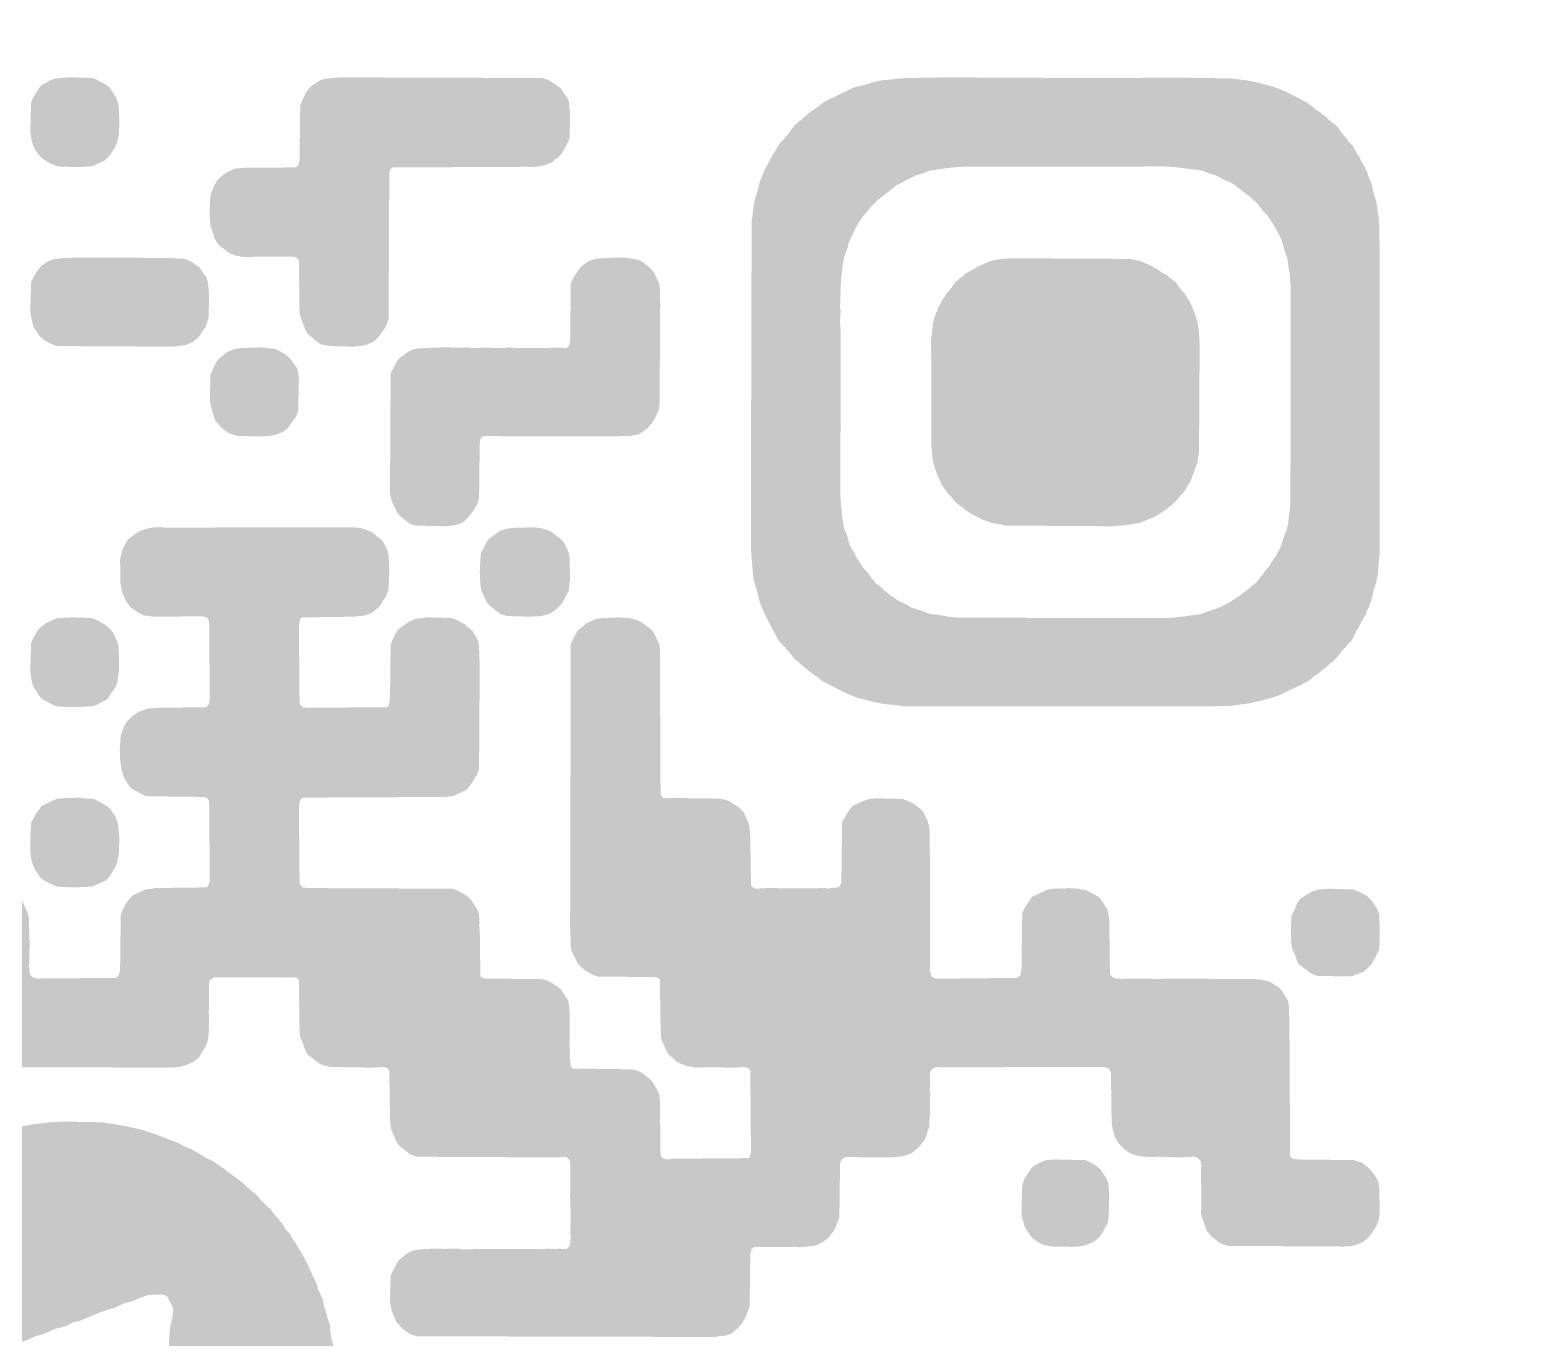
# Model space of a CAD drawing. Header units: inches. Extents: x -26.6 to 26.5, y -26.3 to 21.9.
# Drawn here: x -0.2 to 5.08, y 9.98 to 14.59 of the extents above; entities that cross this region are included whole.
import ezdxf

# ---------------------------------------------------------------- set-up
doc = ezdxf.new("R2010")
doc.units = ezdxf.units.IN
for name, color, linetype in [('Bottom 3D Body', 56, 'Continuous'), ('Bottom Component Outline', 76, 'Continuous'), ('Bottom Overlay', 54, 'Continuous'), ('Top Solder', 216, 'Continuous')]:
    doc.layers.add(name, color=color, linetype=linetype)

# ---------------------------------------------------------------- blocks, each defined once
blk = doc.blocks.new('L_KLS5_CR2032_03_B_16')
at = {"layer": 'Bottom 3D Body'}
blk.add_lwpolyline([(-10.9119, 3.3001, 0.1, 0.1, -6.761271), (-10.912, -3.2998, 0.1, 0.1, 0)], format="xyseb", dxfattribs=at)
at = {"layer": 'Bottom Component Outline'}
blk.add_lwpolyline([(-10.9119, 3.3001, 0.1, 0.1, -6.761271), (-10.912, -3.2998, 0.1, 0.1, 0)], format="xyseb", dxfattribs=at)
at = {"layer": 'Bottom Overlay'}
blk.add_lwpolyline([(-10.9119, 3.3001, 0.2, 0.2, -6.761271), (-10.912, -3.2998, 0.2, 0.2, 0)], format="xyseb", dxfattribs=at)

msp = doc.modelspace()

# ---------------------------------------------------------------- hatches: boundary and pattern name
at = {"layer": 'Top Solder'}
for points in [[(-0.1592, 14.3965), (-0.1331, 14.4107), (-0.1164, 14.4178), (-0.0927, 14.4202), (-0.0618, 14.4226), (0.019, 14.4202), (0.0261, 14.4178), (0.0665, 14.3965), (0.0796, 14.3858), (0.082, 14.381), (0.0939, 14.3644), (0.0962, 14.3596), (0.1034, 14.3477), (0.1081, 14.3311), (0.1105, 14.3216), (0.1129, 14.2622), (0.1105, 14.217), (0.1081, 14.2099), (0.1046, 14.1945), (0.0974, 14.1755), (0.0784, 14.1469), (0.0618, 14.1303), (0.0214, 14.1113), (0.0047, 14.1089), (-0.0333, 14.1065), (-0.1022, 14.1089), (-0.1093, 14.1113), (-0.1248, 14.1172), (-0.145, 14.1279), (-0.1616, 14.1398), (-0.1723, 14.1505), (-0.1747, 14.1553), (-0.1865, 14.1719), (-0.1913, 14.1838), (-0.1961, 14.2004), (-0.2008, 14.2289), (-0.1984, 14.3335), (-0.1961, 14.3406), (-0.1818, 14.3668), (-0.1723, 14.381), (-0.1699, 14.3858), (-0.1604, 14.3953)], [(0.6583, 14.1042), (0.7367, 14.1065), (0.7426, 14.1125), (0.7474, 14.1315), (0.7497, 14.324), (0.7545, 14.3359), (0.7664, 14.362), (0.7759, 14.3786), (0.7913, 14.3941), (0.7961, 14.3965), (0.8187, 14.4119), (0.8389, 14.4178), (0.8626, 14.4202), (0.8935, 14.4226), (1.6017, 14.4202), (1.6088, 14.4178), (1.6183, 14.4155), (1.6444, 14.4012), (1.6658, 14.3846), (1.6718, 14.3786), (1.6741, 14.3739), (1.6837, 14.3596), (1.686, 14.3549), (1.6908, 14.3501), (1.6955, 14.3382), (1.6979, 14.3145), (1.7003, 14.2836), (1.6979, 14.2075), (1.6932, 14.1957), (1.6908, 14.1909), (1.6718, 14.1553), (1.654, 14.1374), (1.6492, 14.1351), (1.6397, 14.1256), (1.6349, 14.1232), (1.6183, 14.116), (1.6017, 14.1113), (1.585, 14.1089), (1.5613, 14.1065), (1.5435, 14.1077), (1.0753, 14.1054), (1.067, 14.0994), (1.0634, 14.0887), (1.061, 13.5707), (1.0587, 13.5635), (1.0515, 13.5469), (1.0492, 13.5422), (1.029, 13.5125), (1.01, 13.4934), (1.0052, 13.4911), (0.9838, 13.4816), (0.9684, 13.478), (0.9363, 13.4744), (0.8507, 13.4768), (0.8436, 13.4792), (0.8246, 13.4816), (0.802, 13.497), (0.7913, 13.5077), (0.7866, 13.5101), (0.7735, 13.5231), (0.7711, 13.5279), (0.7616, 13.5493), (0.7533, 13.5719), (0.7474, 13.5873), (0.745, 13.7798), (0.7367, 13.7881), (0.7272, 13.7905), (0.7212, 13.7917), (0.5466, 13.7905), (0.5394, 13.7929), (0.5204, 13.7952), (0.5085, 13.8), (0.4919, 13.8095), (0.4788, 13.8202), (0.4705, 13.8261), (0.4574, 13.8392), (0.4551, 13.844), (0.4479, 13.8558), (0.4337, 13.901), (0.4313, 13.9319), (0.4301, 13.9497), (0.4325, 13.9949), (0.4349, 14.0091), (0.4373, 14.0186), (0.4456, 14.0388), (0.4574, 14.0602), (0.4705, 14.0733), (0.4753, 14.0756), (0.48, 14.0804), (0.4848, 14.0828), (0.4895, 14.0875), (0.4943, 14.0899), (0.5157, 14.0994), (0.5252, 14.1018), (0.5561, 14.1042), (0.6559, 14.1042)], [(0.3517, 13.4816), (0.3232, 13.4768), (0.2923, 13.4744), (-0.1069, 13.4768), (-0.1141, 13.4792), (-0.1295, 13.4851), (-0.1497, 13.4958), (-0.1628, 13.5065), (-0.1699, 13.5136), (-0.177, 13.5255), (-0.1889, 13.5422), (-0.1937, 13.5588), (-0.1961, 13.5683), (-0.2008, 13.5968), (-0.1984, 13.699), (-0.1961, 13.7061), (-0.1794, 13.737), (-0.1628, 13.7584), (-0.1592, 13.762), (-0.1545, 13.7643), (-0.1402, 13.7738), (-0.1236, 13.781), (-0.0951, 13.7857), (-0.0428, 13.7881), (0.2959, 13.7869), (0.297, 13.7881), (0.3042, 13.7857), (0.3446, 13.7834), (0.3565, 13.7786), (0.3778, 13.7667), (0.3826, 13.762), (0.3873, 13.7596), (0.3957, 13.7537), (0.398, 13.7489), (0.4194, 13.718), (0.4242, 13.7014), (0.4266, 13.6847), (0.4289, 13.6467), (0.4266, 13.5754), (0.4242, 13.5683), (0.4218, 13.5588), (0.4159, 13.5433), (0.398, 13.5184), (0.3909, 13.5065), (0.3873, 13.5029), (0.3826, 13.5006), (0.3755, 13.4934), (0.3529, 13.4827)], [(1.5613, 13.4697), (1.6694, 13.4709), (1.6872, 13.4697), (1.6979, 13.4804), (1.7003, 13.497), (1.7027, 13.6966), (1.705, 13.7037), (1.7193, 13.7299), (1.7312, 13.7465), (1.7336, 13.7513), (1.7478, 13.7632), (1.7561, 13.7691), (1.7704, 13.7786), (1.7858, 13.7822), (1.7977, 13.7845), (1.8286, 13.7869), (1.8963, 13.7881), (1.9035, 13.7857), (1.9308, 13.7822), (1.9403, 13.7798), (1.9522, 13.775), (1.9557, 13.7715), (1.9605, 13.7691), (1.9653, 13.7643), (1.97, 13.762), (1.9795, 13.7525), (1.9843, 13.7501), (1.9878, 13.7465), (1.9902, 13.7418), (1.995, 13.737), (2.014, 13.6966), (2.0163, 13.6729), (2.0175, 13.6289), (2.0152, 13.2701), (2.0116, 13.2475), (1.9902, 13.2071), (1.9783, 13.1952), (1.9759, 13.1905), (1.97, 13.1845), (1.9653, 13.1821), (1.9605, 13.1774), (1.9557, 13.175), (1.9415, 13.1655), (1.9249, 13.1631), (1.9154, 13.1607), (1.8488, 13.1584), (1.3985, 13.1596), (1.3902, 13.156), (1.3842, 13.1501), (1.3819, 13.1334), (1.3795, 12.9409), (1.3771, 12.9338), (1.3735, 12.9207), (1.3628, 12.9029), (1.3605, 12.8982), (1.3438, 12.8768), (1.3236, 12.8566), (1.307, 12.8494), (1.288, 12.8447), (1.2571, 12.8423), (1.1549, 12.8447), (1.1478, 12.8471), (1.1383, 12.8494), (1.1086, 12.872), (1.0919, 12.8887), (1.0896, 12.8934), (1.0729, 12.9291), (1.0682, 12.9457), (1.0658, 12.9623), (1.0682, 13.3806), (1.0919, 13.4257), (1.105, 13.4388), (1.1098, 13.4412), (1.1228, 13.4519), (1.1407, 13.4625), (1.1573, 13.4673), (1.1811, 13.4697), (1.2547, 13.4721), (1.3177, 13.4709), (1.3403, 13.4721), (1.3474, 13.4697), (1.4009, 13.4709), (1.4733, 13.4697), (1.4805, 13.4721), (1.5185, 13.4697), (1.5589, 13.4697)], [(3.0275, 13.6645), (3.0382, 13.6752), (3.0406, 13.68), (3.0453, 13.6847), (3.0477, 13.6895), (3.0524, 13.6942), (3.0548, 13.699), (3.0631, 13.7073), (3.0679, 13.7097), (3.075, 13.7168), (3.0798, 13.7192), (3.0917, 13.7311), (3.1225, 13.7477), (3.1368, 13.7572), (3.1522, 13.7632), (3.182, 13.7762), (3.1915, 13.7786), (3.22, 13.7834), (3.2509, 13.7857), (3.6762, 13.7834), (3.6834, 13.781), (3.7036, 13.7774), (3.7226, 13.7703), (3.7499, 13.7572), (3.7713, 13.7453), (3.776, 13.7406), (3.8022, 13.7263), (3.8093, 13.7192), (3.8141, 13.7168), (3.8236, 13.7073), (3.8283, 13.7049), (3.8366, 13.6966), (3.839, 13.6919), (3.8438, 13.6871), (3.8462, 13.6824), (3.8509, 13.6776), (3.8533, 13.6729), (3.8652, 13.661), (3.877, 13.6396), (3.8818, 13.6348), (3.8913, 13.6134), (3.9008, 13.5897), (3.9103, 13.5588), (3.9151, 13.5255), (3.9174, 13.4804), (3.9151, 13.1001), (3.9127, 13.093), (3.9103, 13.0693), (3.9079, 13.0621), (3.902, 13.0467), (3.8925, 13.0205), (3.8854, 13.0015), (3.8711, 12.9778), (3.8592, 12.9588), (3.8438, 12.9433), (3.8414, 12.9386), (3.8188, 12.916), (3.8141, 12.9136), (3.801, 12.9029), (3.7974, 12.8993), (3.7927, 12.897), (3.7784, 12.8875), (3.7737, 12.8851), (3.7594, 12.8756), (3.7475, 12.8708), (3.7321, 12.8649), (3.7071, 12.8542), (3.6905, 12.8518), (3.681, 12.8494), (3.6406, 12.8447), (3.6097, 12.8423), (3.2319, 12.8447), (3.2247, 12.8471), (3.2045, 12.8506), (3.1903, 12.853), (3.1808, 12.8554), (3.1618, 12.8625), (3.1463, 12.8685), (3.1107, 12.8875), (3.0881, 12.9029), (3.0798, 12.9112), (3.075, 12.9136), (3.0548, 12.9291), (3.0524, 12.9338), (3.0453, 12.9409), (3.0429, 12.9457), (3.0263, 12.9623), (3.0239, 12.9671), (3.0085, 12.9896), (2.9895, 13.0324), (2.9812, 13.0598), (2.9788, 13.0693), (2.9764, 13.0859), (2.9728, 13.1227), (2.9716, 13.5065), (2.974, 13.5136), (2.9776, 13.5528), (2.98, 13.5647), (2.9823, 13.5742), (2.9918, 13.6004), (2.9978, 13.6134), (3.0144, 13.6443), (3.0263, 13.661), (3.0263, 13.6634)], [(0.4705, 13.1916), (0.4646, 13.1976), (0.4622, 13.2023), (0.4503, 13.2142), (0.4384, 13.2522), (0.4337, 13.2712), (0.4313, 13.2879), (0.4337, 13.3758), (0.4408, 13.3924), (0.4456, 13.4043), (0.4574, 13.4257), (0.4729, 13.4412), (0.4776, 13.4435), (0.4824, 13.4483), (0.4872, 13.4507), (0.4919, 13.4554), (0.5085, 13.4625), (0.5252, 13.4673), (0.5418, 13.4697), (0.6179, 13.4721), (0.6202, 13.4697), (0.6226, 13.4721), (0.6297, 13.4697), (0.6583, 13.4673), (0.6701, 13.4625), (0.6963, 13.4483), (0.701, 13.4435), (0.7058, 13.4412), (0.7189, 13.4281), (0.7212, 13.4233), (0.7379, 13.3996), (0.7426, 13.3829), (0.745, 13.3592), (0.7426, 13.2499), (0.7402, 13.2427), (0.7343, 13.2273), (0.7307, 13.2237), (0.7284, 13.219), (0.7236, 13.2142), (0.7212, 13.2095), (0.7058, 13.1869), (0.701, 13.1845), (0.6939, 13.1774), (0.6891, 13.175), (0.6678, 13.1655), (0.6583, 13.1631), (0.6416, 13.1607), (0.6036, 13.1584), (0.5276, 13.1607), (0.5204, 13.1631), (0.5074, 13.1667), (0.4955, 13.1714), (0.4919, 13.175), (0.4872, 13.1774), (0.4824, 13.1821), (0.4776, 13.1845), (0.4717, 13.1905)], [(3.0608, 11.2501), (3.2746, 11.2525), (3.2853, 11.2608), (3.2877, 11.2703), (3.2901, 11.287), (3.2925, 11.4795), (3.2972, 11.4913), (3.3067, 11.508), (3.3269, 11.5377), (3.3768, 11.5615), (3.3863, 11.5638), (3.403, 11.5662), (3.435, 11.5674), (3.4457, 11.5662), (3.4529, 11.5686), (3.4909, 11.5662), (3.5004, 11.5638), (3.517, 11.5615), (3.5574, 11.5401), (3.5681, 11.5317), (3.5705, 11.527), (3.58, 11.5127), (3.5824, 11.508), (3.5871, 11.5032), (3.5943, 11.4866), (3.599, 11.4581), (3.6014, 11.2656), (3.6097, 11.2549), (3.6216, 11.2501), (3.6394, 11.249), (3.7475, 11.2501), (3.7547, 11.2478), (3.8069, 11.2501), (4.1301, 11.2478), (4.1373, 11.2454), (4.1551, 11.2418), (4.167, 11.2371), (4.1931, 11.2204), (4.2014, 11.2145), (4.2204, 11.186), (4.2287, 11.1705), (4.2311, 11.161), (4.2335, 11.0945), (4.2359, 10.6264), (4.2418, 10.618), (4.2584, 10.6133), (4.4604, 10.6109), (4.4676, 10.6085), (4.4806, 10.605), (4.4925, 10.6002), (4.5008, 10.5919), (4.5056, 10.5895), (4.5258, 10.5693), (4.5282, 10.5646), (4.54, 10.5479), (4.5472, 10.5313), (4.5496, 10.5147), (4.5519, 10.4267), (4.5484, 10.4018), (4.5412, 10.3828), (4.5377, 10.3745), (4.5222, 10.3519), (4.5187, 10.3483), (4.5163, 10.3436), (4.5032, 10.3305), (4.4985, 10.3281), (4.4937, 10.3234), (4.489, 10.321), (4.4723, 10.3139), (4.4557, 10.3091), (4.4248, 10.3067), (4.0161, 10.3091), (4.0089, 10.3115), (3.9994, 10.3139), (3.9828, 10.3234), (3.9697, 10.3341), (3.9614, 10.34), (3.9531, 10.3483), (3.9507, 10.3531), (3.9412, 10.3626), (3.9341, 10.3863), (3.9281, 10.4018), (3.9246, 10.4149), (3.9222, 10.4244), (3.9234, 10.4517), (3.9222, 10.5836), (3.9246, 10.5907), (3.9198, 10.6097), (3.9115, 10.618), (3.8996, 10.6228), (3.8473, 10.6204), (3.7737, 10.6228), (3.7535, 10.6216), (3.7107, 10.624), (3.6964, 10.6264), (3.6703, 10.6359), (3.6667, 10.6394), (3.662, 10.6418), (3.6572, 10.6465), (3.6525, 10.6489), (3.6323, 10.6691), (3.6299, 10.6739), (3.6251, 10.6786), (3.618, 10.6953), (3.6133, 10.7119), (3.6097, 10.7273), (3.6073, 10.7464), (3.6049, 10.9151), (3.6026, 10.9246), (3.5966, 10.9329), (3.5836, 10.9388), (3.012, 10.9377), (2.9871, 10.9388), (2.9716, 10.9281), (2.9669, 10.9163), (2.9681, 10.8913), (2.9669, 10.8545), (2.9693, 10.8474), (2.9669, 10.8236), (2.9681, 10.7915), (2.9669, 10.7856), (2.9693, 10.7784), (2.9669, 10.7689), (2.9645, 10.7262), (2.9598, 10.7143), (2.9562, 10.7012), (2.9491, 10.6822), (2.9455, 10.6786), (2.9431, 10.6739), (2.936, 10.6668), (2.9336, 10.662), (2.9206, 10.6489), (2.9158, 10.6465), (2.9063, 10.637), (2.8897, 10.6299), (2.873, 10.6252), (2.8564, 10.6228), (2.8326, 10.6204), (2.6698, 10.6216), (2.6568, 10.6133), (2.6508, 10.6002), (2.6485, 10.4077), (2.639, 10.3863), (2.6366, 10.3768), (2.6247, 10.3554), (2.6176, 10.3483), (2.6152, 10.3436), (2.6021, 10.3305), (2.5974, 10.3281), (2.5926, 10.3234), (2.5879, 10.321), (2.5617, 10.3091), (2.5142, 10.3044), (2.3514, 10.3055), (2.3395, 10.2984), (2.3348, 10.2818), (2.3324, 10.0964), (2.33, 10.0893), (2.3241, 10.0738), (2.317, 10.0548), (2.3051, 10.0358), (2.2968, 10.0275), (2.2944, 10.0228), (2.2884, 10.0168), (2.2837, 10.0144), (2.2718, 10.0026), (2.2552, 9.9954), (2.2457, 9.9931), (2.2219, 9.9907), (2.2124, 9.9883), (1.1597, 9.9907), (1.1525, 9.9931), (1.1395, 9.9966), (1.1252, 10.0061), (1.1216, 10.0097), (1.1169, 10.0121), (1.1038, 10.0228), (1.1014, 10.0275), (1.0896, 10.0394), (1.0801, 10.0608), (1.0706, 10.0845), (1.0658, 10.1131), (1.0682, 10.2057), (1.0943, 10.2556), (1.105, 10.2663), (1.1098, 10.2687), (1.1169, 10.2758), (1.1216, 10.2782), (1.1264, 10.283), (1.1311, 10.2853), (1.1478, 10.2925), (1.1573, 10.2948), (1.1811, 10.2972), (1.2262, 10.2996), (1.2607, 10.2984), (1.307, 10.2996), (1.3141, 10.2972), (1.5696, 10.2984), (1.6088, 10.2972), (1.6159, 10.2996), (1.6492, 10.2972), (1.6563, 10.2996), (1.6872, 10.2972), (1.6979, 10.3079), (1.7003, 10.3174), (1.7027, 10.3436), (1.7003, 10.3507), (1.7027, 10.403), (1.7003, 10.4838), (1.7015, 10.5966), (1.6991, 10.6085), (1.6932, 10.6168), (1.6896, 10.6204), (1.6801, 10.6228), (1.6563, 10.6204), (1.1597, 10.6228), (1.1525, 10.6252), (1.1371, 10.6311), (1.1335, 10.6347), (1.1288, 10.637), (1.124, 10.6418), (1.1193, 10.6442), (1.1121, 10.6513), (1.1074, 10.6537), (1.0919, 10.6691), (1.0896, 10.6739), (1.0706, 10.7167), (1.0682, 10.7262), (1.0658, 10.7571), (1.0634, 10.9258), (1.0575, 10.9341), (1.0456, 10.9388), (1.0005, 10.9365), (0.8531, 10.9388), (0.846, 10.9412), (0.8305, 10.9448), (0.8187, 10.9495), (0.8103, 10.9555), (0.7973, 10.9662), (0.7937, 10.9697), (0.789, 10.9721), (0.7818, 10.9792), (0.7771, 10.9816), (0.7735, 10.9852), (0.7664, 11.0018), (0.7581, 11.0244), (0.7521, 11.0375), (0.7474, 11.0565), (0.745, 11.2442), (0.7367, 11.2525), (0.7272, 11.2549), (0.6951, 11.2537), (0.4515, 11.2549), (0.4444, 11.2525), (0.4396, 11.2501), (0.4313, 11.2442), (0.4289, 11.2347), (0.4277, 11.129), (0.4289, 11.0897), (0.4266, 11.0826), (0.4289, 11.0731), (0.4266, 11.0493), (0.423, 11.0268), (0.4111, 11.0006), (0.4075, 10.9971), (0.3957, 10.9757), (0.385, 10.965), (0.3802, 10.9626), (0.3755, 10.9579), (0.3707, 10.9555), (0.3493, 10.946), (0.3327, 10.9412), (0.3232, 10.9388), (0.2852, 10.9365), (-0.7391, 10.9388), (-0.7628, 10.9483), (-0.7676, 10.9507), (-0.7842, 10.9602), (-0.789, 10.965), (-0.7937, 10.9674), (-0.8092, 10.9828), (-0.821, 11.0042), (-0.8282, 11.0208), (-0.8305, 11.0303), (-0.8329, 11.047), (-0.8353, 11.0707), (-0.8377, 11.2418), (-0.8412, 11.2478), (-0.846, 11.2501), (-0.8579, 11.2549), (-1.0599, 11.2573), (-1.0717, 11.262), (-1.1026, 11.2787), (-1.1121, 11.2882), (-1.1169, 11.2905), (-1.1276, 11.3012), (-1.149, 11.3464), (-1.1514, 11.363), (-1.1525, 11.7539), (-1.1502, 11.7943), (-1.1478, 11.8038), (-1.143, 11.8157), (-1.1335, 11.83), (-1.1252, 11.8431), (-1.1169, 11.8537), (-1.1121, 11.8561), (-1.1074, 11.8609), (-1.067, 11.8799), (-1.0515, 11.8835), (-1.0278, 11.8858), (-0.9719, 11.887), (-0.9648, 11.8846), (-0.9292, 11.8823), (-0.9173, 11.8775), (-0.8959, 11.8656), (-0.8745, 11.849), (-0.8591, 11.8335), (-0.8543, 11.8217), (-0.8472, 11.805), (-0.8424, 11.7931), (-0.8377, 11.7646), (-0.8353, 11.5793), (-0.8246, 11.5686), (-0.8044, 11.5674), (-0.3232, 11.5686), (-0.3161, 11.5662), (-0.2947, 11.5638), (-0.2875, 11.5615), (-0.2519, 11.5424), (-0.2388, 11.5317), (-0.2341, 11.527), (-0.2317, 11.5222), (-0.2269, 11.5175), (-0.2246, 11.5127), (-0.2103, 11.4818), (-0.2056, 11.4628), (-0.2044, 11.3951), (-0.2056, 11.3915), (-0.2032, 11.3844), (-0.2044, 11.3191), (-0.2032, 11.306), (-0.2056, 11.2989), (-0.2032, 11.268), (-0.1972, 11.2573), (-0.1925, 11.2549), (-0.1806, 11.2501), (0.0998, 11.2525), (0.1081, 11.2585), (0.1105, 11.2632), (0.1129, 11.2703), (0.1153, 11.2799), (0.1176, 11.4747), (0.1271, 11.4985), (0.1366, 11.5151), (0.1533, 11.5365), (0.1592, 11.5424), (0.2044, 11.5638), (0.2281, 11.5662), (0.2376, 11.5686), (0.4182, 11.571), (0.4242, 11.5745), (0.4289, 11.5864), (0.4313, 11.5959), (0.4289, 11.8763), (0.4242, 11.8811), (0.423, 11.8846), (0.4182, 11.887), (0.4111, 11.8894), (0.2091, 11.8918), (0.202, 11.8941), (0.1568, 11.9179), (0.1485, 11.9262), (0.1461, 11.931), (0.1343, 11.9476), (0.1319, 11.9524), (0.1271, 11.9642), (0.12, 11.988), (0.1153, 12.0213), (0.1141, 12.0605), (0.1176, 12.1068), (0.1224, 12.1187), (0.1307, 12.1413), (0.139, 12.1544), (0.1616, 12.1769), (0.1663, 12.1793), (0.1806, 12.1888), (0.1925, 12.1936), (0.2091, 12.1983), (0.2186, 12.2007), (0.2424, 12.2031), (0.4182, 12.2054), (0.4266, 12.2138), (0.4313, 12.2304), (0.4289, 12.5084), (0.4206, 12.5215), (0.4111, 12.5239), (0.4028, 12.5251), (0.2281, 12.5239), (0.221, 12.5263), (0.1972, 12.5286), (0.1758, 12.5405), (0.1533, 12.556), (0.1366, 12.5774), (0.1248, 12.6035), (0.1212, 12.6166), (0.1164, 12.6403), (0.1153, 12.7271), (0.1176, 12.7342), (0.1212, 12.752), (0.1283, 12.771), (0.1426, 12.7948), (0.1473, 12.7995), (0.1521, 12.8019), (0.1568, 12.8067), (0.1616, 12.809), (0.1687, 12.8162), (0.1735, 12.8185), (0.1854, 12.8257), (0.1972, 12.8304), (0.2258, 12.8376), (0.259, 12.8399), (0.2662, 12.8376), (0.9327, 12.8388), (0.9589, 12.8364), (0.9779, 12.8316), (1.0016, 12.8221), (1.0052, 12.8185), (1.01, 12.8162), (1.0218, 12.8043), (1.0266, 12.8019), (1.0373, 12.7936), (1.0397, 12.7888), (1.0515, 12.7698), (1.0587, 12.7532), (1.061, 12.7366), (1.0634, 12.6843), (1.061, 12.6201), (1.0587, 12.613), (1.0527, 12.5975), (1.0325, 12.5655), (1.0242, 12.5548), (1.0195, 12.5524), (1.0123, 12.5453), (1.0076, 12.5429), (1.0028, 12.5381), (0.9862, 12.531), (0.9707, 12.5274), (0.9387, 12.5239), (0.7557, 12.5215), (0.7497, 12.5156), (0.7474, 12.5061), (0.745, 12.4894), (0.7474, 12.2161), (0.7581, 12.2054), (0.7818, 12.2031), (1.0551, 12.2054), (1.061, 12.2114), (1.0634, 12.2209), (1.0658, 12.2375), (1.0682, 12.4276), (1.0848, 12.4633), (1.0919, 12.4752), (1.1003, 12.4835), (1.105, 12.4859), (1.1181, 12.4966), (1.1323, 12.5061), (1.1573, 12.5168), (1.1811, 12.5191), (1.187, 12.5203), (1.1882, 12.5191), (1.1953, 12.5215), (1.2832, 12.5191), (1.2904, 12.5168), (1.307, 12.5096), (1.3284, 12.4977), (1.3403, 12.4859), (1.345, 12.4835), (1.3521, 12.4764), (1.3557, 12.4752), (1.3581, 12.4704), (1.37, 12.4514), (1.3771, 12.4348), (1.3795, 12.4181), (1.3819, 12.3516), (1.3795, 11.988), (1.3771, 11.9809), (1.3712, 11.9654), (1.3676, 11.9619), (1.3652, 11.9571), (1.3557, 11.9405), (1.3391, 11.9191), (1.3331, 11.9132), (1.2927, 11.8941), (1.2832, 11.8918), (1.2595, 11.8894), (0.7581, 11.887), (0.7497, 11.8787), (0.745, 11.8597), (0.7474, 11.584), (0.7581, 11.571), (0.7747, 11.5686), (1.2856, 11.5662), (1.2927, 11.5638), (1.3046, 11.5591), (1.3094, 11.5567), (1.3308, 11.5448), (1.3355, 11.5401), (1.3403, 11.5377), (1.3533, 11.5246), (1.3557, 11.5199), (1.3712, 11.4973), (1.3771, 11.4842), (1.3795, 11.4747), (1.3807, 11.4403), (1.3795, 11.4367), (1.3819, 11.4296), (1.3842, 11.2585), (1.3902, 11.2525), (1.3997, 11.2501), (1.604, 11.2478), (1.6112, 11.2454), (1.6242, 11.2418), (1.6433, 11.2299), (1.6575, 11.2204), (1.6611, 11.2169), (1.6658, 11.2145), (1.6694, 11.2109), (1.6718, 11.2062), (1.6837, 11.1872), (1.686, 11.1824), (1.6908, 11.1777), (1.6955, 11.1658), (1.6979, 11.142), (1.6991, 11.0862), (1.6979, 11.0042), (1.7003, 10.9971), (1.6991, 10.9792), (1.7003, 10.9757), (1.6979, 10.9733), (1.7003, 10.9662), (1.7027, 10.94), (1.7086, 10.9341), (1.7181, 10.9317), (1.7431, 10.9329), (1.9165, 10.9305), (1.9308, 10.9281), (1.9498, 10.921), (1.9534, 10.9175), (1.9581, 10.9151), (1.9629, 10.9103), (1.9676, 10.908), (1.9748, 10.9008), (1.9795, 10.8984), (1.9902, 10.8878), (1.9926, 10.883), (2.0116, 10.8497), (2.014, 10.8402), (2.0163, 10.8236), (2.0187, 10.6264), (2.0235, 10.6216), (2.0247, 10.618), (2.0413, 10.6133), (2.0579, 10.6157), (2.3288, 10.618), (2.3324, 10.6216), (2.3372, 10.6382), (2.3348, 10.9258), (2.3288, 10.9341), (2.3122, 10.9388), (2.2813, 10.9365), (2.1684, 10.9377), (2.1387, 10.9365), (2.1316, 10.9388), (2.1126, 10.9412), (2.1007, 10.946), (2.0853, 10.9519), (2.071, 10.9614), (2.0603, 10.9721), (2.0556, 10.9745), (2.0449, 10.9852), (2.0235, 11.0303), (2.0211, 11.0398), (2.0187, 11.085), (2.0163, 11.2466), (2.0104, 11.2525), (2.0009, 11.2549), (1.7965, 11.2573), (1.7894, 11.2597), (1.7775, 11.2644), (1.7728, 11.2668), (1.7561, 11.2763), (1.7514, 11.281), (1.7466, 11.2834), (1.7264, 11.3036), (1.705, 11.3488), (1.7027, 11.3583), (1.7003, 11.4391), (1.7027, 12.43), (1.7264, 12.4752), (1.73, 12.4787), (1.7347, 12.4811), (1.7395, 12.4859), (1.7443, 12.4882), (1.7561, 12.5001), (1.7823, 12.512), (1.7942, 12.5168), (1.8179, 12.5191), (1.8702, 12.5215), (1.9082, 12.5191), (1.9332, 12.5132), (1.9451, 12.5084), (1.9593, 12.4989), (1.9676, 12.493), (1.9724, 12.4882), (1.9771, 12.4859), (1.9843, 12.4787), (1.989, 12.4764), (1.9926, 12.4728), (2.014, 12.4276), (2.0163, 12.411), (2.0187, 11.8977), (2.027, 11.887), (2.0365, 11.8846), (2.0662, 11.8858), (2.2231, 11.8835), (2.2492, 11.8787), (2.2611, 11.8739), (2.2754, 11.8644), (2.2944, 11.8526), (2.311, 11.8359), (2.3277, 11.8003), (2.3324, 11.7813), (2.3348, 11.7432), (2.3372, 11.5793), (2.3431, 11.571), (2.355, 11.5662), (2.393, 11.5686), (2.5201, 11.5674), (2.5997, 11.5686), (2.6069, 11.5662), (2.6164, 11.5686), (2.6449, 11.571), (2.6508, 11.5769), (2.6556, 11.5888), (2.658, 11.8003), (2.6722, 11.8264), (2.6877, 11.849), (2.6972, 11.8585), (2.7019, 11.8609), (2.7376, 11.8775), (2.7542, 11.8823), (2.778, 11.8846), (2.8707, 11.8823), (2.8778, 11.8799), (2.8932, 11.8739), (2.9134, 11.8633), (2.9348, 11.8466), (2.9431, 11.8383), (2.9455, 11.8335), (2.9598, 11.8027), (2.9645, 11.786), (2.9669, 11.7623), (2.9681, 11.3024), (2.9669, 11.2775), (2.9693, 11.2703), (2.9716, 11.2608), (2.98, 11.2525), (2.9895, 11.2501), (3.0584, 11.2501)], [(1.6504, 12.8102), (1.6563, 12.8043), (1.6611, 12.8019), (1.6741, 12.7912), (1.6765, 12.7865), (1.686, 12.7698), (1.6955, 12.7484), (1.6979, 12.7389), (1.7003, 12.651), (1.6979, 12.6439), (1.6955, 12.6154), (1.6718, 12.5702), (1.6492, 12.5476), (1.6444, 12.5453), (1.6278, 12.5334), (1.5993, 12.5263), (1.5613, 12.5239), (1.4781, 12.5263), (1.471, 12.5286), (1.4579, 12.5322), (1.4448, 12.5405), (1.4234, 12.5572), (1.408, 12.5726), (1.389, 12.613), (1.3866, 12.6225), (1.3842, 12.6391), (1.3819, 12.6843), (1.3854, 12.7425), (1.3878, 12.752), (1.408, 12.7888), (1.4104, 12.7936), (1.4163, 12.7995), (1.4211, 12.8019), (1.4341, 12.8126), (1.4425, 12.8185), (1.4567, 12.8281), (1.4698, 12.8316), (1.4935, 12.8364), (1.572, 12.8388), (1.591, 12.8364), (1.6029, 12.834), (1.6124, 12.8316), (1.6314, 12.8245), (1.6397, 12.8185), (1.6492, 12.8114)], [(-0.1057, 12.209), (-0.1176, 12.2114), (-0.1545, 12.2316), (-0.1592, 12.234), (-0.1699, 12.2447), (-0.1818, 12.266), (-0.1865, 12.2708), (-0.1937, 12.2874), (-0.1961, 12.2969), (-0.2008, 12.3302), (-0.1984, 12.43), (-0.1937, 12.4419), (-0.177, 12.4728), (-0.1663, 12.4859), (-0.1616, 12.4882), (-0.1568, 12.493), (-0.1521, 12.4954), (-0.1473, 12.5001), (-0.1426, 12.5025), (-0.1117, 12.5168), (-0.1022, 12.5191), (-0.0499, 12.5215), (0.0166, 12.5191), (0.038, 12.5096), (0.0428, 12.5072), (0.0594, 12.4977), (0.0725, 12.487), (0.0784, 12.4811), (0.082, 12.4799), (0.0844, 12.4752), (0.0891, 12.4704), (0.0915, 12.4657), (0.1057, 12.4348), (0.1105, 12.4158), (0.1117, 12.3433), (0.1093, 12.3171), (0.1046, 12.2886), (0.0998, 12.2767), (0.0962, 12.2732), (0.0939, 12.2684), (0.082, 12.2518), (0.0713, 12.234), (0.0665, 12.2316), (0.0356, 12.215), (0.0238, 12.2102), (0, 12.2078), (-0.0404, 12.2054), (-0.0452, 12.2078), (-0.0523, 12.2054), (-0.1046, 12.2078)], [(-0.2008, 11.748), (-0.1984, 11.7955), (-0.1961, 11.8027), (-0.1794, 11.8335), (-0.1628, 11.8549), (-0.1592, 11.8585), (-0.1545, 11.8609), (-0.1093, 11.8823), (-0.0927, 11.8846), (-0.0238, 11.887), (-0.0166, 11.8846), (0.0238, 11.8823), (0.0404, 11.8728), (0.0713, 11.8561), (0.082, 11.8454), (0.0844, 11.8407), (0.101, 11.8169), (0.1081, 11.7931), (0.1129, 11.7456), (0.1105, 11.6815), (0.1081, 11.6743), (0.1046, 11.6589), (0.1022, 11.6494), (0.0879, 11.6256), (0.0749, 11.6054), (0.0642, 11.5947), (0.0523, 11.59), (0.0214, 11.5757), (0.0119, 11.5733), (-0.0475, 11.571), (-0.1046, 11.5733), (-0.1117, 11.5757), (-0.1426, 11.59), (-0.1473, 11.5923), (-0.164, 11.6042), (-0.1675, 11.6078), (-0.1699, 11.6125), (-0.1865, 11.6363), (-0.1913, 11.6482), (-0.1961, 11.6648), (-0.1984, 11.6743), (-0.2008, 11.6981), (-0.2008, 11.7456)], [(4.2501, 11.489), (4.2596, 11.5127), (4.262, 11.5175), (4.2727, 11.5306), (4.2893, 11.5424), (4.2941, 11.5448), (4.3131, 11.5567), (4.3297, 11.5615), (4.3392, 11.5638), (4.3701, 11.5662), (4.4581, 11.5638), (4.4699, 11.5591), (4.4866, 11.5519), (4.508, 11.5401), (4.5234, 11.5246), (4.5258, 11.5199), (4.5412, 11.4973), (4.5472, 11.4842), (4.5496, 11.4747), (4.5519, 11.4153), (4.5496, 11.3535), (4.5472, 11.3464), (4.5234, 11.3012), (4.4985, 11.2763), (4.4818, 11.2692), (4.4581, 11.2597), (4.4414, 11.2573), (4.3297, 11.2597), (4.3179, 11.2644), (4.3012, 11.2739), (4.2798, 11.2905), (4.2751, 11.2953), (4.2703, 11.2977), (4.2644, 11.3036), (4.2573, 11.3203), (4.2549, 11.3298), (4.243, 11.3559), (4.2406, 11.3725), (4.2383, 11.4106), (4.2406, 11.47), (4.2489, 11.4878)], [(3.34, 10.3269), (3.3317, 10.3352), (3.3269, 10.3376), (3.321, 10.3459), (3.3043, 10.3697), (3.2996, 10.3816), (3.2972, 10.3911), (3.2925, 10.4077), (3.2901, 10.4244), (3.2925, 10.5218), (3.2948, 10.5289), (3.2984, 10.542), (3.3103, 10.561), (3.3198, 10.5753), (3.3257, 10.5836), (3.3317, 10.5895), (3.3483, 10.599), (3.3697, 10.6085), (3.3792, 10.6109), (3.4101, 10.6133), (3.5146, 10.6109), (3.5265, 10.6062), (3.5479, 10.5943), (3.5681, 10.5788), (3.5705, 10.5741), (3.5895, 10.5456), (3.5943, 10.5337), (3.5966, 10.517), (3.599, 10.479), (3.5966, 10.403), (3.5943, 10.3958), (3.5919, 10.3863), (3.5776, 10.3602), (3.5681, 10.3459), (3.5657, 10.3412), (3.5574, 10.3329), (3.5527, 10.3305), (3.5479, 10.3257), (3.5432, 10.3234), (3.517, 10.3115), (3.4885, 10.3067), (3.4624, 10.3044), (3.4552, 10.3067), (3.4137, 10.3055), (3.3899, 10.3079), (3.378, 10.3103), (3.3685, 10.3127), (3.3566, 10.3174), (3.3412, 10.3257)]]:
    msp.add_hatch(color=216, dxfattribs=at).paths.add_polyline_path(points)
h = msp.add_hatch(color=216, dxfattribs=at)
h.paths.add_polyline_path([(3.5099, 14.4202), (3.8485, 14.4214), (4.0244, 14.419), (4.0458, 14.4167), (4.0648, 14.4143), (4.0862, 14.4119), (4.1099, 14.4072), (4.1194, 14.4048), (4.1456, 14.3976), (4.1551, 14.3953), (4.1681, 14.3917), (4.1777, 14.3893), (4.1931, 14.3834), (4.205, 14.3786), (4.2252, 14.3703), (4.2941, 14.3347), (4.3238, 14.3121), (4.3274, 14.3085), (4.3321, 14.3062), (4.3487, 14.2943), (4.3535, 14.2895), (4.3583, 14.2871), (4.3749, 14.2705), (4.3796, 14.2681), (4.3844, 14.2634), (4.3892, 14.261), (4.407, 14.2432), (4.4093, 14.2384), (4.426, 14.217), (4.4331, 14.2099), (4.4355, 14.2052), (4.4402, 14.2004), (4.4426, 14.1957), (4.4569, 14.1814), (4.4735, 14.1505), (4.4783, 14.1458), (4.483, 14.1339), (4.4949, 14.1125), (4.502, 14.1006), (4.5068, 14.0887), (4.5127, 14.0733), (4.5175, 14.0614), (4.5234, 14.0459), (4.527, 14.0281), (4.5317, 14.0091), (4.5377, 13.9889), (4.5424, 13.9699), (4.5448, 13.9461), (4.5472, 13.9366), (4.5507, 13.8903), (4.5519, 12.7437), (4.5496, 12.7366), (4.546, 12.6879), (4.5436, 12.6665), (4.5412, 12.6546), (4.5389, 12.6451), (4.5305, 12.6177), (4.5282, 12.6082), (4.5246, 12.5928), (4.5199, 12.5738), (4.5139, 12.5607), (4.5068, 12.5441), (4.5008, 12.5286), (4.4913, 12.5144), (4.4747, 12.4811), (4.4688, 12.4728), (4.4616, 12.4562), (4.4521, 12.4395), (4.4355, 12.4229), (4.4331, 12.4181), (4.4165, 12.4015), (4.4141, 12.3967), (4.4034, 12.3837), (4.382, 12.3623), (4.3773, 12.3599), (4.3654, 12.348), (4.3606, 12.3457), (4.3535, 12.3385), (4.3487, 12.3362), (4.3369, 12.3243), (4.3202, 12.3148), (4.3107, 12.3053), (4.306, 12.3029), (4.3012, 12.2981), (4.2965, 12.2957), (4.2751, 12.2839), (4.2584, 12.2767), (4.199, 12.2482), (4.1872, 12.2435), (4.1634, 12.2363), (4.1539, 12.234), (4.1408, 12.2304), (4.1123, 12.2233), (4.1004, 12.2209), (4.0909, 12.2185), (4.0719, 12.2161), (4.0505, 12.2138), (4.0363, 12.2114), (4.0101, 12.209), (2.873, 12.2078), (2.8659, 12.2102), (2.8338, 12.2138), (2.8101, 12.2161), (2.7839, 12.2209), (2.772, 12.2233), (2.753, 12.228), (2.7399, 12.2316), (2.7114, 12.2387), (2.696, 12.2447), (2.6841, 12.2494), (2.658, 12.2613), (2.6425, 12.2696), (2.5879, 12.2981), (2.5665, 12.3148), (2.5498, 12.3266), (2.5451, 12.329), (2.5356, 12.3385), (2.5308, 12.3409), (2.5213, 12.3504), (2.5166, 12.3528), (2.5023, 12.367), (2.4976, 12.3694), (2.4845, 12.3825), (2.4821, 12.3872), (2.475, 12.3944), (2.4726, 12.3991), (2.4607, 12.411), (2.4584, 12.4158), (2.4346, 12.4395), (2.3918, 12.5203), (2.3823, 12.5417), (2.3704, 12.5678), (2.3657, 12.5845), (2.3621, 12.5975), (2.3597, 12.6094), (2.3562, 12.6225), (2.3467, 12.6534), (2.3443, 12.67), (2.3372, 12.7627), (2.3372, 13.0289), (2.3372, 13.0312), (2.3395, 13.9224), (2.3419, 13.9295), (2.3455, 13.964), (2.3502, 13.9901), (2.3609, 14.0246), (2.3645, 14.04), (2.3669, 14.0519), (2.3764, 14.0756), (2.3847, 14.0958), (2.3989, 14.122), (2.4156, 14.1529), (2.4251, 14.1671), (2.4275, 14.1719), (2.437, 14.1885), (2.4536, 14.2052), (2.456, 14.2099), (2.4679, 14.2218), (2.4702, 14.2265), (2.475, 14.2313), (2.4774, 14.2361), (2.4928, 14.2563), (2.4976, 14.2586), (2.5071, 14.2681), (2.5118, 14.2705), (2.5285, 14.2871), (2.5332, 14.2895), (2.5403, 14.2966), (2.5451, 14.299), (2.5498, 14.3038), (2.5617, 14.3109), (2.5748, 14.3216), (2.5831, 14.3275), (2.6045, 14.3418), (2.6211, 14.3489), (2.6948, 14.3846), (2.7067, 14.3893), (2.7245, 14.3929), (2.734, 14.3953), (2.7613, 14.4036), (2.7899, 14.4107), (2.8065, 14.4131), (2.8374, 14.4155), (2.8469, 14.4178), (2.8849, 14.4202), (3.0299, 14.4226)])
h.paths.add_polyline_path([(3.7951, 14.1089), (3.0952, 14.1077), (3.0917, 14.1089), (3.0845, 14.1065), (3.0762, 14.1077), (3.0501, 14.1054), (3.018, 14.1018), (2.9645, 14.0935), (2.9408, 14.084), (2.9277, 14.0804), (2.9182, 14.078), (2.8493, 14.0424), (2.8362, 14.0317), (2.7934, 13.9984), (2.7899, 13.9949), (2.7851, 13.9925), (2.7554, 13.9628), (2.753, 13.958), (2.7423, 13.9449), (2.7293, 13.9319), (2.7269, 13.9271), (2.7102, 13.901), (2.7079, 13.8962), (2.6817, 13.8416), (2.6782, 13.8261), (2.6758, 13.8166), (2.671, 13.8047), (2.6651, 13.7893), (2.6627, 13.775), (2.6627, 13.7727), (2.6603, 13.7632), (2.6544, 13.7121), (2.652, 13.6479), (2.6508, 13.6111), (2.6532, 13.6039), (2.6508, 13.5659), (2.6532, 13.5208), (2.652, 12.954), (2.6544, 12.9136), (2.6592, 12.8708), (2.6639, 12.8399), (2.6663, 12.8304), (2.6722, 12.8174), (2.677, 12.8055), (2.6817, 12.7865), (2.6889, 12.7675), (2.7007, 12.7508), (2.7067, 12.7354), (2.7352, 12.6926), (2.7483, 12.6795), (2.7506, 12.6748), (2.7673, 12.6534), (2.778, 12.6403), (2.7827, 12.6379), (2.7875, 12.6332), (2.7922, 12.6308), (2.8089, 12.6142), (2.8136, 12.6118), (2.8207, 12.6047), (2.8255, 12.6023), (2.8303, 12.5975), (2.835, 12.5952), (2.8588, 12.5785), (2.8802, 12.569), (2.8849, 12.5667), (2.9039, 12.5548), (2.9134, 12.5524), (2.9206, 12.55), (2.9301, 12.5476), (2.9526, 12.5393), (2.9681, 12.5334), (2.9918, 12.531), (3.0204, 12.5263), (3.0299, 12.5239), (3.0738, 12.5203), (3.8212, 12.5191), (3.8283, 12.5215), (3.8652, 12.5251), (3.8961, 12.5298), (3.9174, 12.5322), (3.9269, 12.5346), (3.9388, 12.5393), (3.9543, 12.5453), (3.9638, 12.5476), (3.9864, 12.556), (4.0066, 12.5667), (4.0374, 12.5833), (4.0422, 12.588), (4.0541, 12.5952), (4.0838, 12.6177), (4.0921, 12.6237), (4.1016, 12.6332), (4.1064, 12.6356), (4.1111, 12.6403), (4.1159, 12.6427), (4.1218, 12.651), (4.1325, 12.6641), (4.1384, 12.67), (4.1456, 12.6819), (4.1563, 12.695), (4.1622, 12.7009), (4.1717, 12.7176), (4.1836, 12.7342), (4.2002, 12.7651), (4.2074, 12.7817), (4.2109, 12.7972), (4.2181, 12.8162), (4.224, 12.8316), (4.2287, 12.8506), (4.2323, 12.8827), (4.2347, 12.9017), (4.2371, 12.9231), (4.2383, 13.6942), (4.2359, 13.7014), (4.2335, 13.7394), (4.2311, 13.7465), (4.2276, 13.7786), (4.2252, 13.7881), (4.2181, 13.8071), (4.2121, 13.8273), (4.2097, 13.8368), (4.2062, 13.8499), (4.1883, 13.8844), (4.1765, 13.9057), (4.167, 13.92), (4.1646, 13.9247), (4.1539, 13.9378), (4.1408, 13.9509), (4.1384, 13.9556), (4.1277, 13.9687), (4.1242, 13.9723), (4.1218, 13.977), (4.1111, 13.9877), (4.1064, 13.9901), (4.0921, 14.0044), (4.0874, 14.0067), (4.0826, 14.0115), (4.0778, 14.0139), (4.0731, 14.0186), (4.0683, 14.021), (4.0588, 14.0305), (4.0541, 14.0329), (4.041, 14.0436), (4.0232, 14.0543), (4.0077, 14.0602), (3.9733, 14.078), (3.9578, 14.0816), (3.9341, 14.0911), (3.9234, 14.0947), (3.9067, 14.097), (3.8663, 14.1018), (3.8331, 14.1065)], flags=0)
h = msp.add_hatch(color=216, dxfattribs=at)
h.paths.add_polyline_path([(0.057, 10.744), (0.0642, 10.7416), (0.0939, 10.738), (0.1057, 10.7357), (0.1343, 10.7309), (0.1533, 10.7262), (0.1889, 10.719), (0.2151, 10.7095), (0.2281, 10.706), (0.2507, 10.6976), (0.2697, 10.6905), (0.2816, 10.6858), (0.297, 10.6798), (0.3196, 10.6715), (0.3374, 10.6608), (0.3493, 10.6561), (0.3648, 10.6501), (0.4099, 10.624), (0.4135, 10.6204), (0.4349, 10.6109), (0.4515, 10.6014), (0.4563, 10.5966), (0.461, 10.5943), (0.4776, 10.5824), (0.4824, 10.58), (0.4955, 10.5693), (0.499, 10.5658), (0.5038, 10.5634), (0.5501, 10.5289), (0.568, 10.5111), (0.5727, 10.5087), (0.5822, 10.4992), (0.587, 10.4968), (0.6048, 10.479), (0.6072, 10.4743), (0.6369, 10.4446), (0.6416, 10.4422), (0.6452, 10.4386), (0.6476, 10.4339), (0.6523, 10.4291), (0.6547, 10.4244), (0.6594, 10.4196), (0.6618, 10.4149), (0.6761, 10.4006), (0.6784, 10.3958), (0.6856, 10.3887), (0.688, 10.384), (0.6975, 10.3673), (0.7141, 10.3507), (0.7165, 10.3459), (0.7284, 10.3246), (0.7331, 10.3198), (0.7474, 10.2937), (0.7521, 10.2889), (0.7545, 10.2842), (0.7759, 10.2438), (0.7878, 10.2176), (0.8092, 10.1725), (0.8115, 10.1582), (0.8282, 10.1226), (0.8341, 10.0952), (0.8389, 10.0834), (0.8412, 10.0738), (0.8436, 10.062), (0.846, 10.0525), (0.8543, 10.0323), (0.8567, 10.0014), (0.8602, 9.9788), (0.8662, 9.9586), (0.8709, 9.942), (0.8733, 9.9253), (0.8757, 9.8113), (0.8733, 9.8041), (0.8745, 9.7554), (0.8721, 9.7245), (0.8674, 9.7008), (0.8638, 9.6877), (0.8591, 9.6711), (0.8567, 9.6615), (0.8543, 9.6211), (0.8448, 9.5974), (0.84, 9.5784), (0.8365, 9.5629), (0.8329, 9.5499), (0.8282, 9.5308), (0.8139, 9.5), (0.8068, 9.4714), (0.7949, 9.45), (0.7854, 9.4287), (0.7735, 9.4073), (0.764, 9.3859), (0.7521, 9.3645), (0.7474, 9.3598), (0.745, 9.355), (0.7307, 9.3289), (0.7189, 9.3122), (0.7165, 9.3075), (0.682, 9.2611), (0.6761, 9.2552), (0.6737, 9.2504), (0.663, 9.2374), (0.6571, 9.2314), (0.6547, 9.2267), (0.6452, 9.2172), (0.644, 9.2136), (0.6404, 9.2124), (0.6392, 9.2088), (0.6345, 9.2065), (0.6309, 9.2029), (0.6297, 9.1993), (0.625, 9.197), (0.6143, 9.1863), (0.6119, 9.1815), (0.5822, 9.1518), (0.5775, 9.1494), (0.5727, 9.1447), (0.568, 9.1423), (0.562, 9.1364), (0.5596, 9.1316), (0.5561, 9.1281), (0.5513, 9.1257), (0.5347, 9.109), (0.5299, 9.1067), (0.5074, 9.0912), (0.5038, 9.0877), (0.499, 9.0853), (0.4895, 9.0758), (0.4848, 9.0734), (0.4776, 9.0663), (0.4729, 9.0639), (0.4515, 9.052), (0.4444, 9.0449), (0.4396, 9.0425), (0.4087, 9.0259), (0.3945, 9.0164), (0.3446, 8.9926), (0.3291, 8.9867), (0.2947, 8.9712), (0.2578, 8.9581), (0.2329, 8.9474), (0.2234, 8.9451), (0.2067, 8.9427), (0.1687, 8.9308), (0.1485, 8.9272), (0.1366, 8.9249), (0.1224, 8.9225), (0.0915, 8.9177), (0.0677, 8.913), (0.0582, 8.9106), (0.0297, 8.9059), (-0.0273, 8.9035), (-0.0665, 8.9023), (-0.0737, 8.9047), (-0.1355, 8.9071), (-0.1426, 8.9094), (-0.1699, 8.9154), (-0.1842, 8.9177), (-0.1961, 8.9201), (-0.2269, 8.9249), (-0.2626, 8.932), (-0.2721, 8.9344), (-0.284, 8.9391), (-0.2935, 8.9415), (-0.3054, 8.9439), (-0.3196, 8.9463), (-0.3386, 8.9534), (-0.3588, 8.9617), (-0.3743, 8.9676), (-0.3873, 8.9712), (-0.4277, 8.9902), (-0.4503, 8.9985), (-0.4753, 9.0116), (-0.4967, 9.0235), (-0.5014, 9.0282), (-0.5062, 9.0306), (-0.5323, 9.0449), (-0.5489, 9.0568), (-0.5703, 9.0686), (-0.5822, 9.0805), (-0.587, 9.0829), (-0.5941, 9.09), (-0.5988, 9.0924), (-0.606, 9.0995), (-0.6274, 9.1114), (-0.644, 9.1281), (-0.6488, 9.1304), (-0.6523, 9.134), (-0.6547, 9.1387), (-0.6583, 9.1423), (-0.663, 9.1447), (-0.6725, 9.1542), (-0.6773, 9.1566), (-0.682, 9.1613), (-0.6868, 9.1637), (-0.6903, 9.1673), (-0.6927, 9.172), (-0.7355, 9.2148), (-0.7379, 9.2195), (-0.7474, 9.229), (-0.7497, 9.2338), (-0.7592, 9.2433), (-0.7616, 9.2481), (-0.7723, 9.2611), (-0.7806, 9.2694), (-0.783, 9.2742), (-0.8068, 9.3075), (-0.8092, 9.3122), (-0.8282, 9.3407), (-0.84, 9.3621), (-0.8448, 9.3669), (-0.8472, 9.3716), (-0.8567, 9.393), (-0.865, 9.4085), (-0.8662, 9.4097), (-0.8804, 9.4405), (-0.8995, 9.4809), (-0.9054, 9.5059), (-0.9161, 9.5237), (-0.9197, 9.5368), (-0.9244, 9.5558), (-0.928, 9.5689), (-0.9303, 9.5784), (-0.9339, 9.5938), (-0.941, 9.6128), (-0.9434, 9.6223), (-0.9458, 9.6342), (-0.9482, 9.6675), (-0.9541, 9.6877), (-0.9589, 9.7043), (-0.9624, 9.7245), (-0.9648, 9.8148), (-0.966, 9.8564), (-0.9636, 9.8635), (-0.9612, 9.9467), (-0.9589, 9.9538), (-0.9494, 9.9847), (-0.947, 10.0014), (-0.9446, 10.0323), (-0.9351, 10.056), (-0.9303, 10.075), (-0.928, 10.0893), (-0.9256, 10.0964), (-0.9232, 10.1059), (-0.9185, 10.1226), (-0.9018, 10.1582), (-0.8995, 10.1677), (-0.8959, 10.1832), (-0.8781, 10.2176), (-0.8721, 10.2331), (-0.8626, 10.2473), (-0.8567, 10.258), (-0.8519, 10.2699), (-0.8424, 10.2865), (-0.8377, 10.2913), (-0.8353, 10.296), (-0.8234, 10.3174), (-0.8115, 10.3341), (-0.7997, 10.3554), (-0.7854, 10.3697), (-0.7735, 10.3911), (-0.7616, 10.403), (-0.7592, 10.4077), (-0.7474, 10.4196), (-0.745, 10.4244), (-0.7402, 10.4291), (-0.7379, 10.4339), (-0.7331, 10.4386), (-0.7307, 10.4434), (-0.7272, 10.4469), (-0.7224, 10.4493), (-0.6951, 10.4766), (-0.6927, 10.4814), (-0.6773, 10.4968), (-0.6725, 10.4992), (-0.6606, 10.5111), (-0.6559, 10.5135), (-0.6345, 10.5349), (-0.6297, 10.5372), (-0.6202, 10.5467), (-0.6155, 10.5491), (-0.6107, 10.5539), (-0.606, 10.5563), (-0.5917, 10.5658), (-0.587, 10.5681), (-0.5798, 10.5753), (-0.5763, 10.5764), (-0.5751, 10.58), (-0.5703, 10.5824), (-0.5478, 10.5978), (-0.5335, 10.6073), (-0.5216, 10.6121), (-0.5133, 10.6157), (-0.4967, 10.6275), (-0.4919, 10.6299), (-0.4705, 10.6418), (-0.4396, 10.6561), (-0.3945, 10.6774), (-0.379, 10.6834), (-0.3671, 10.6881), (-0.3517, 10.6941), (-0.2935, 10.7143), (-0.2733, 10.7202), (-0.2638, 10.7226), (-0.2436, 10.7262), (-0.2246, 10.7309), (-0.2127, 10.7333), (-0.1842, 10.738), (-0.1521, 10.7416), (-0.1355, 10.744), (-0.076, 10.7464)])
h.paths.add_polyline_path([(0.2614, 10.138), (0.2139, 10.1356), (0.2067, 10.1333), (0.1842, 10.1249), (0.1592, 10.1142), (0.1461, 10.1107), (0.1343, 10.1083), (0.1224, 10.1036), (0.0951, 10.0905), (0.0855, 10.0881), (0.0689, 10.0834), (0.0392, 10.0727), (0.0143, 10.062), (-0.0095, 10.0525), (-0.0261, 10.0453), (-0.0416, 10.0418), (-0.0511, 10.0394), (-0.076, 10.0263), (-0.0927, 10.0216), (-0.1105, 10.018), (-0.1224, 10.0133), (-0.1497, 10.0002), (-0.1663, 9.9954), (-0.1818, 9.9919), (-0.2091, 9.9788), (-0.221, 9.974), (-0.2305, 9.9717), (-0.2424, 9.9669), (-0.2792, 9.9538), (-0.2923, 9.9479), (-0.3018, 9.9455), (-0.3137, 9.9408), (-0.3351, 9.9313), (-0.3541, 9.9265), (-0.3767, 9.9182), (-0.4064, 9.9051), (-0.4242, 9.9016), (-0.4396, 9.8956), (-0.4444, 9.8909), (-0.461, 9.8837), (-0.4765, 9.8802), (-0.4883, 9.8778), (-0.5157, 9.8647), (-0.5323, 9.8552), (-0.5382, 9.8493), (-0.5454, 9.8326), (-0.5478, 9.8231), (-0.5442, 9.8101), (-0.5406, 9.8018), (-0.5299, 9.7887), (-0.5133, 9.7768), (-0.5085, 9.7744), (-0.4301, 9.7364), (-0.4087, 9.7269), (-0.3755, 9.715), (-0.3541, 9.7055), (-0.3137, 9.6984), (-0.297, 9.696), (-0.2733, 9.6984), (-0.2531, 9.7019), (-0.2412, 9.7067), (-0.2376, 9.7103), (-0.2329, 9.7126), (-0.2163, 9.7221), (-0.1925, 9.7388), (-0.1759, 9.7483), (-0.164, 9.7602), (-0.1426, 9.772), (-0.1093, 9.7958), (-0.1046, 9.7982), (-0.0998, 9.8029), (-0.0951, 9.8053), (-0.0808, 9.8148), (-0.076, 9.8172), (-0.0665, 9.8267), (-0.0404, 9.841), (-0.0273, 9.8517), (-0.0238, 9.8552), (-0.0119, 9.8624), (-0.0024, 9.8719), (0.0238, 9.8861), (0.0309, 9.8932), (0.0356, 9.8956), (0.0475, 9.9004), (0.0618, 9.898), (0.0653, 9.8944), (0.063, 9.8754), (0.0535, 9.8612), (0.0511, 9.8564), (0.0416, 9.8469), (0.0392, 9.8421), (0.0345, 9.8374), (0.0321, 9.8326), (-0.0012, 9.7899), (-0.0059, 9.7851), (-0.0083, 9.7804), (-0.025, 9.759), (-0.0475, 9.7293), (-0.0535, 9.7233), (-0.0558, 9.7186), (-0.0725, 9.6972), (-0.0879, 9.6746), (-0.101, 9.6615), (-0.1153, 9.6307), (-0.1176, 9.6211), (-0.1153, 9.5855), (-0.0962, 9.5499), (-0.0879, 9.5415), (-0.0832, 9.5392), (-0.082, 9.538), (-0.0808, 9.5368), (-0.076, 9.532), (-0.0713, 9.5297), (-0.0665, 9.5249), (-0.0618, 9.5225), (-0.057, 9.5178), (-0.0523, 9.5154), (-0.0356, 9.5035), (-0.0059, 9.4809), (0, 9.475), (0.0261, 9.4607), (0.0309, 9.456), (0.0356, 9.4536), (0.0452, 9.4441), (0.0499, 9.4417), (0.0962, 9.4073), (0.1331, 9.3871), (0.1426, 9.3847), (0.1545, 9.3823), (0.1616, 9.3847), (0.1758, 9.3871), (0.1806, 9.3918), (0.1854, 9.3942), (0.2056, 9.4144), (0.2079, 9.4192), (0.2174, 9.4334), (0.221, 9.4465), (0.2234, 9.456), (0.2258, 9.4679), (0.2305, 9.5106), (0.2329, 9.5225), (0.2353, 9.5415), (0.2376, 9.5653), (0.24, 9.5914), (0.2448, 9.6461), (0.2471, 9.658), (0.2543, 9.6865), (0.2566, 9.7008), (0.259, 9.7269), (0.2638, 9.7887), (0.2662, 9.8077), (0.2757, 9.8719), (0.2804, 9.8956), (0.284, 9.9277), (0.2864, 9.9443), (0.2899, 10.0073), (0.2923, 10.0263), (0.2947, 10.0382), (0.2994, 10.0572), (0.303, 10.0869), (0.3006, 10.094), (0.2816, 10.1297), (0.278, 10.1333)], flags=0)

# ---------------------------------------------------------------- block references
at = {"rotation": 180}
msp.add_blockref('L_KLS5_CR2032_03_B_16', (-1.5, 9.5), dxfattribs=at)

doc.saveas('drawing.dxf')
